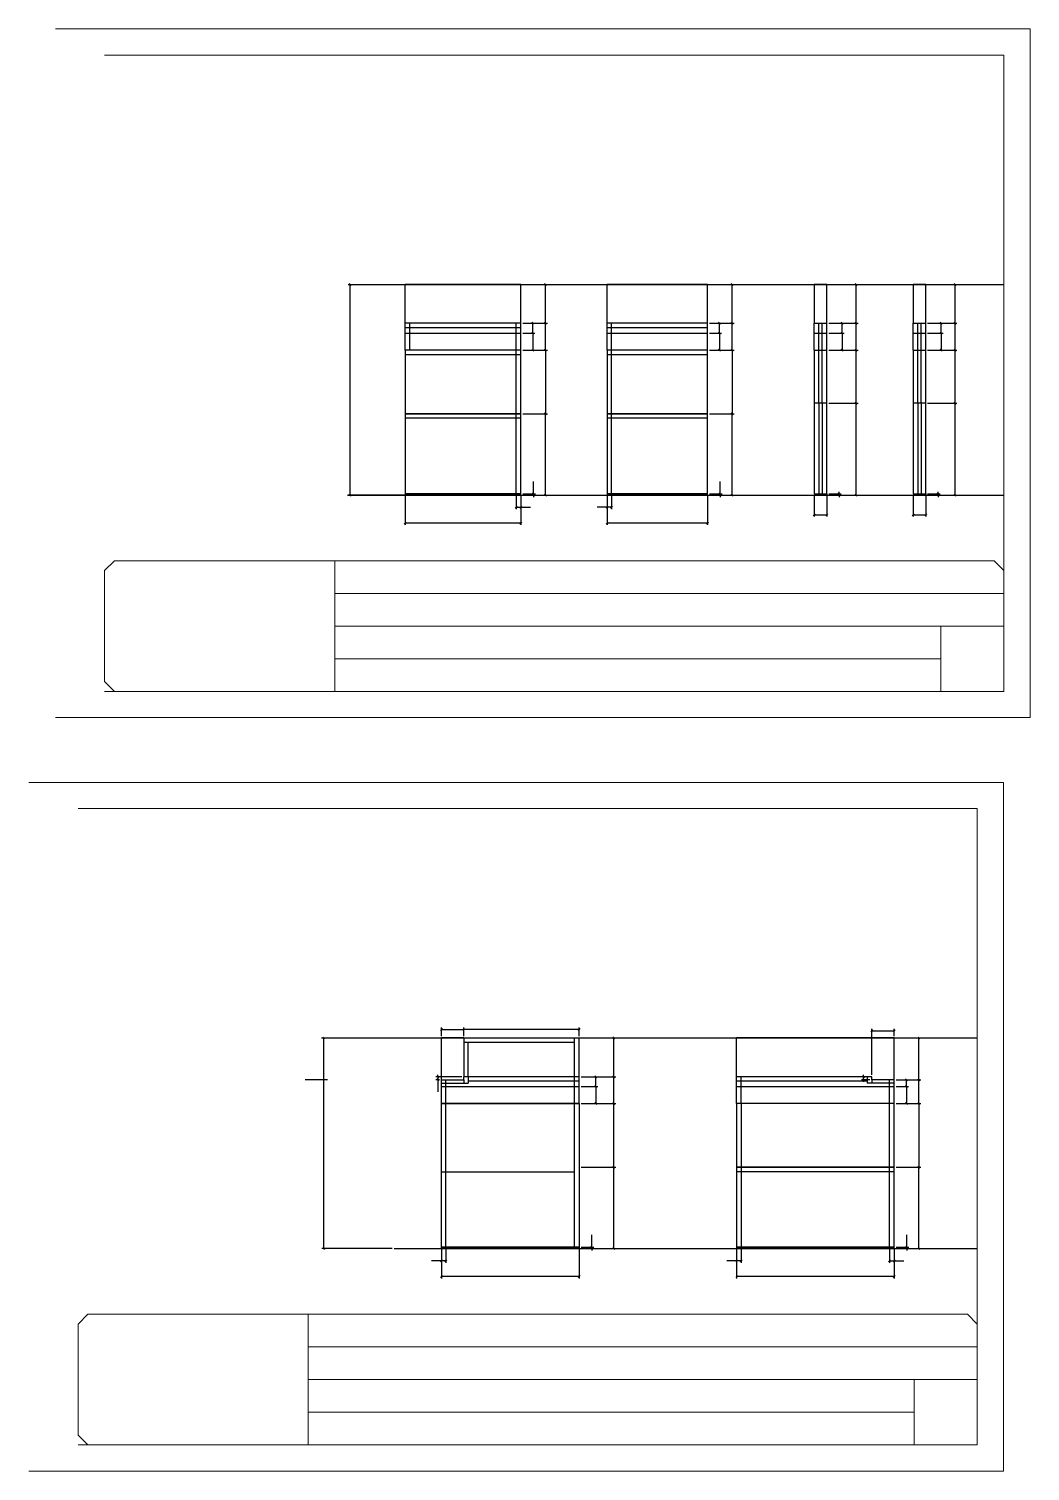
# Model space of a CAD drawing. Header units: metres. Extents: x 2743 to 9023, y 3809 to 6007.
# Drawn here: x 7498 to 9023, y 3809 to 6007 of the extents above; entities that cross this region are included whole.
import ezdxf

# ---------------------------------------------------------------- set-up
doc = ezdxf.new("R2010")
doc.units = ezdxf.units.M
for name, color, linetype in [('COTA', 7, 'Continuous'), ('NIVEL 2° PAV.', 7, 'Continuous'), ('Nível', 7, 'Continuous'), ('Painéis', 7, 'Continuous'), ('SARR_2.2x7', 7, 'Continuous'), ('SARRAFO DE PRESSAO', 7, 'Continuous')]:
    doc.layers.add(name, color=color, linetype=linetype)

msp = doc.modelspace()

# ---------------------------------------------------------------- linework, layer by layer
at = {"layer": 'COTA', "color": 241, "lineweight": 25}
for p, q in [((8247.2, 5617.4), (8071.2, 5617.4)), ((8071.2, 5558.4), (8071.2, 5617.4)), ((8247.2, 5558.4), (8247.2, 5617.4)), ((8531.6, 5617.4), (8378.6, 5617.4)), ((8378.6, 5558.4), (8378.6, 5617.4)), ((8531.6, 5558.4), (8531.6, 5617.4)), ((8126.2, 4404.8), (8126.2, 4468.8)), ((8160.2, 4468.8), (8126.2, 4468.8)), ((8816.1, 4468.8), (8576.1, 4468.8)), ((8576.1, 4409.8), (8576.1, 4468.8)), ((8816.1, 4404.8), (8816.1, 4468.8))]:
    msp.add_line(p, q, dxfattribs=at)
at = {"layer": 'COTA', "color": 4, "lineweight": 25}
for p, q in [((8250.2, 5617.4), (8288, 5617.4)), ((8285, 5558.4), (8285, 5617.4)), ((8534.6, 5617.4), (8572.4, 5617.4)), ((8569.4, 5558.4), (8569.4, 5617.4)), ((8716.3, 5617.4), (8761, 5617.4)), ((8758, 5558.4), (8758, 5617.4)), ((8867.1, 5617.4), (8911.8, 5617.4)), ((8908.8, 5558.4), (8908.8, 5617.4)), ((8250.2, 5558.4), (8288, 5558.4)), ((8534.6, 5558.4), (8572.4, 5558.4)), ((8716.3, 5558.4), (8761, 5558.4)), ((8867.1, 5558.4), (8911.8, 5558.4)), ((8250.2, 5517.4), (8288, 5517.4)), ((8285, 5517.4), (8285, 5420.4)), ((8534.6, 5517.4), (8572.4, 5517.4)), ((8569.4, 5517.4), (8569.4, 5420.4)), ((8716.3, 5517.4), (8761, 5517.4)), ((8758, 5436.4), (8758, 5517.4)), ((8867.1, 5517.4), (8911.8, 5517.4)), ((8908.8, 5436.4), (8908.8, 5517.4)), ((8716.3, 5436.4), (8761, 5436.4)), ((8716.3, 5436.4), (8761, 5436.4)), ((8758, 5296.4), (8758, 5436.4)), ((8867.1, 5436.4), (8911.8, 5436.4)), ((8867.1, 5436.4), (8911.8, 5436.4)), ((8908.8, 5296.4), (8908.8, 5436.4)), ((8250.2, 5420.4), (8288, 5420.4)), ((8250.2, 5420.4), (8288, 5420.4)), ((8285, 5296.4), (8285, 5420.4)), ((8534.6, 5420.4), (8572.4, 5420.4)), ((8534.6, 5420.4), (8572.4, 5420.4)), ((8569.4, 5296.4), (8569.4, 5420.4)), ((8266.4, 5298.4), (8266.4, 5317.2)), ((8550.8, 5298.4), (8550.8, 5317.2)), ((8732.2, 5298.4), (8732.2, 5301.4)), ((8883, 5298.4), (8883, 5301.4)), ((8071.2, 5295.4), (8071.2, 5250.8)), ((8240.2, 5295.4), (8240.2, 5274.9)), ((8240.2, 5277.9), (8247.2, 5277.9)), ((8247.2, 5295.4), (8247.2, 5250.8)), ((8247.2, 5293.4), (8247.2, 5274.9)), ((8247.2, 5277.9), (8261.9, 5277.9)), ((8250.2, 5298.4), (8269.4, 5298.4)), ((8250.2, 5296.4), (8269.4, 5296.4)), ((8250.2, 5296.4), (8288, 5296.4)), ((8266.4, 5296.4), (8266.4, 5298.4)), ((8266.4, 5296.4), (8266.4, 5293.4)), ((8378.6, 5277.9), (8363.8, 5277.9)), ((8378.6, 5295.4), (8378.6, 5250.8)), ((8378.6, 5293.4), (8378.6, 5274.9)), ((8385.6, 5277.9), (8378.6, 5277.9)), ((8385.6, 5295.4), (8385.6, 5274.9)), ((8531.6, 5295.4), (8531.6, 5250.8)), ((8534.6, 5298.4), (8553.8, 5298.4)), ((8534.6, 5296.4), (8553.8, 5296.4)), ((8534.6, 5296.4), (8572.4, 5296.4)), ((8550.8, 5296.4), (8550.8, 5298.4)), ((8550.8, 5296.4), (8550.8, 5293.4)), ((8694.3, 5295.4), (8694.3, 5263.5)), ((8713.3, 5295.4), (8713.3, 5263.5)), ((8716.3, 5298.4), (8735.2, 5298.4)), ((8716.3, 5296.4), (8735.2, 5296.4)), ((8716.3, 5296.4), (8761, 5296.4)), ((8732.2, 5296.4), (8732.2, 5298.4)), ((8732.2, 5296.4), (8732.2, 5293.4)), ((8845.1, 5295.4), (8845.1, 5263.5)), ((8864.1, 5295.4), (8864.1, 5263.5)), ((8867.1, 5298.4), (8886, 5298.4)), ((8867.1, 5296.4), (8886, 5296.4)), ((8867.1, 5296.4), (8911.8, 5296.4)), ((8883, 5296.4), (8883, 5298.4)), ((8883, 5296.4), (8883, 5293.4)), ((8694.3, 5266.5), (8713.3, 5266.5)), ((8845.1, 5266.5), (8864.1, 5266.5)), ((8247.2, 5253.8), (8071.2, 5253.8)), ((8531.6, 5253.8), (8378.6, 5253.8)), ((8126.2, 4471.8), (8126.2, 4484.9)), ((8126.2, 4481.9), (8160.2, 4481.9)), ((8160.2, 4471.8), (8160.2, 4484.9)), ((8160.2, 4471.8), (8160.2, 4484.9)), ((8336.2, 4481.9), (8160.2, 4481.9)), ((8336.2, 4471.8), (8336.2, 4484.9)), ((8339.2, 4468.8), (8392, 4468.8)), ((8389, 4409.8), (8389, 4468.8)), ((8819.1, 4468.8), (8856.9, 4468.8)), ((8853.9, 4404.8), (8853.9, 4468.8)), ((8339.2, 4409.8), (8392, 4409.8)), ((8819.1, 4404.8), (8856.9, 4404.8)), ((8339.2, 4368.8), (8392, 4368.8)), ((8389, 4271.8), (8389, 4368.8)), ((8819.1, 4368.8), (8856.9, 4368.8)), ((8853.9, 4368.8), (8853.9, 4271.8)), ((8339.2, 4271.8), (8392, 4271.8)), ((8339.2, 4271.8), (8392, 4271.8)), ((8389, 4147.8), (8389, 4271.8)), ((8819.1, 4271.8), (8856.9, 4271.8)), ((8819.1, 4271.8), (8856.9, 4271.8)), ((8853.9, 4147.8), (8853.9, 4271.8)), ((8355.4, 4149.8), (8355.4, 4168.6)), ((8835.3, 4149.8), (8835.3, 4168.6)), ((8126.2, 4146.8), (8126.2, 4102.2)), ((8126.2, 4144.8), (8126.2, 4126.3)), ((8133.2, 4146.8), (8133.2, 4126.3)), ((8336.2, 4146.8), (8336.2, 4102.2)), ((8339.2, 4149.8), (8358.4, 4149.8)), ((8339.2, 4147.8), (8358.4, 4147.8)), ((8339.2, 4147.8), (8392, 4147.8)), ((8355.4, 4147.8), (8355.4, 4149.8)), ((8355.4, 4147.8), (8355.4, 4144.8)), ((8576.1, 4146.8), (8576.1, 4102.2)), ((8576.1, 4144.8), (8576.1, 4126.3)), ((8583.1, 4146.8), (8583.1, 4126.3)), ((8809.1, 4146.8), (8809.1, 4126.3)), ((8816.1, 4146.8), (8816.1, 4102.2)), ((8816.1, 4144.8), (8816.1, 4126.3)), ((8819.1, 4149.8), (8838.3, 4149.8)), ((8819.1, 4147.8), (8838.3, 4147.8)), ((8819.1, 4147.8), (8856.9, 4147.8)), ((8835.3, 4147.8), (8835.3, 4149.8)), ((8835.3, 4147.8), (8835.3, 4144.8)), ((8126.2, 4129.3), (8111.4, 4129.3)), ((8133.2, 4129.3), (8126.2, 4129.3)), ((8576.1, 4129.3), (8561.3, 4129.3)), ((8583.1, 4129.3), (8576.1, 4129.3)), ((8809.1, 4129.3), (8816.1, 4129.3)), ((8816.1, 4129.3), (8830.8, 4129.3)), ((8336.2, 4105.2), (8126.2, 4105.2)), ((8816.1, 4105.2), (8576.1, 4105.2))]:
    msp.add_line(p, q, dxfattribs=at)
at = {"layer": 'COTA', "color": 0, "lineweight": 25}
for p, q in [((8286.5, 5615.9), (8283.5, 5618.9)), ((8570.9, 5615.9), (8567.9, 5618.9)), ((8759.5, 5615.9), (8756.5, 5618.9)), ((8910.3, 5615.9), (8907.3, 5618.9)), ((8283.5, 5559.9), (8286.5, 5556.9)), ((8567.9, 5559.9), (8570.9, 5556.9)), ((8756.5, 5559.9), (8759.5, 5556.9)), ((8907.3, 5559.9), (8910.3, 5556.9)), ((8286.5, 5515.9), (8283.5, 5518.9)), ((8570.9, 5515.9), (8567.9, 5518.9)), ((8759.5, 5515.9), (8756.5, 5518.9)), ((8910.3, 5515.9), (8907.3, 5518.9)), ((8759.5, 5434.9), (8756.5, 5437.9)), ((8756.5, 5437.9), (8759.5, 5434.9)), ((8910.3, 5434.9), (8907.3, 5437.9)), ((8907.3, 5437.9), (8910.3, 5434.9)), ((8286.5, 5418.9), (8283.5, 5421.9)), ((8283.5, 5421.9), (8286.5, 5418.9)), ((8570.9, 5418.9), (8567.9, 5421.9)), ((8567.9, 5421.9), (8570.9, 5418.9)), ((8264.9, 5299.9), (8267.9, 5296.9)), ((8549.3, 5299.9), (8552.3, 5296.9)), ((8730.7, 5299.9), (8733.7, 5296.9)), ((8881.5, 5299.9), (8884.5, 5296.9)), ((8241.7, 5279.4), (8238.7, 5276.4)), ((8245.7, 5276.4), (8248.7, 5279.4)), ((8267.9, 5294.9), (8264.9, 5297.9)), ((8283.5, 5297.9), (8286.5, 5294.9)), ((8380.1, 5279.4), (8377.1, 5276.4)), ((8384.1, 5276.4), (8387.1, 5279.4)), ((8552.3, 5294.9), (8549.3, 5297.9)), ((8567.9, 5297.9), (8570.9, 5294.9)), ((8733.7, 5294.9), (8730.7, 5297.9)), ((8756.5, 5297.9), (8759.5, 5294.9)), ((8884.5, 5294.9), (8881.5, 5297.9)), ((8907.3, 5297.9), (8910.3, 5294.9)), ((8072.7, 5255.3), (8069.7, 5252.3)), ((8245.7, 5252.3), (8248.7, 5255.3)), ((8380.1, 5255.3), (8377.1, 5252.3)), ((8530.1, 5252.3), (8533.1, 5255.3)), ((8695.8, 5268), (8692.8, 5265)), ((8711.8, 5265), (8714.8, 5268)), ((8846.6, 5268), (8843.6, 5265)), ((8862.6, 5265), (8865.6, 5268)), ((8127.7, 4483.4), (8124.7, 4480.4)), ((8161.7, 4483.4), (8158.7, 4480.4)), ((8158.7, 4480.4), (8161.7, 4483.4)), ((8334.7, 4480.4), (8337.7, 4483.4)), ((8390.5, 4467.3), (8387.5, 4470.3)), ((8855.4, 4467.3), (8852.4, 4470.3)), ((8387.5, 4411.3), (8390.5, 4408.3)), ((8852.4, 4406.3), (8855.4, 4403.3)), ((8390.5, 4367.3), (8387.5, 4370.3)), ((8855.4, 4367.3), (8852.4, 4370.3)), ((8390.5, 4270.3), (8387.5, 4273.3)), ((8387.5, 4273.3), (8390.5, 4270.3)), ((8855.4, 4270.3), (8852.4, 4273.3)), ((8852.4, 4273.3), (8855.4, 4270.3)), ((8353.9, 4151.3), (8356.9, 4148.3)), ((8356.9, 4146.3), (8353.9, 4149.3)), ((8387.5, 4149.3), (8390.5, 4146.3)), ((8833.8, 4151.3), (8836.8, 4148.3)), ((8836.8, 4146.3), (8833.8, 4149.3)), ((8852.4, 4149.3), (8855.4, 4146.3)), ((8127.7, 4130.8), (8124.7, 4127.8)), ((8131.7, 4127.8), (8134.7, 4130.8)), ((8577.6, 4130.8), (8574.6, 4127.8)), ((8581.6, 4127.8), (8584.6, 4130.8)), ((8810.6, 4130.8), (8807.6, 4127.8)), ((8814.6, 4127.8), (8817.6, 4130.8)), ((8127.7, 4106.7), (8124.7, 4103.7)), ((8334.7, 4103.7), (8337.7, 4106.7)), ((8577.6, 4106.7), (8574.6, 4103.7)), ((8814.6, 4103.7), (8817.6, 4106.7))]:
    msp.add_line(p, q, dxfattribs=at)
at = {"layer": 'COTA', "color": 241, "lineweight": 25}
for points in [[(8713.3, 5558.4), (8713.3, 5617.4), (8694.3, 5617.4), (8694.3, 5558.4)], [(8864.1, 5558.4), (8864.1, 5617.4), (8845.1, 5617.4), (8845.1, 5558.4)]]:
    msp.add_lwpolyline(points, dxfattribs=at)
at = {"layer": 'NIVEL 2° PAV.', "color": 4, "lineweight": 25}
for p, q in [((7984.2, 5617.4), (7990.4, 5617.4)), ((7987.4, 5296.4), (7987.4, 5617.4)), ((8091.9, 5296.4), (7984.4, 5296.4)), ((7943.7, 4468.8), (7949.9, 4468.8)), ((7946.9, 4147.8), (7946.9, 4468.8)), ((8051.4, 4147.8), (7943.9, 4147.8))]:
    msp.add_line(p, q, dxfattribs=at)
at = {"layer": 'NIVEL 2° PAV.', "color": 0, "lineweight": 25}
for p, q in [((7988.9, 5615.9), (7985.9, 5618.9)), ((7985.9, 5297.9), (7988.9, 5294.9)), ((7948.4, 4467.3), (7945.4, 4470.3)), ((7945.4, 4149.3), (7948.4, 4146.3))]:
    msp.add_line(p, q, dxfattribs=at)
at = {"layer": 'Nível', "color": 4, "lineweight": 25}
for p, q in [((7990.4, 5617.4), (8983.2, 5617.4)), ((7983, 5296.4), (8983.2, 5296.4)), ((7949.9, 4468.8), (8942.7, 4468.8)), ((8054.2, 4147.8), (8942.7, 4147.8))]:
    msp.add_line(p, q, dxfattribs=at)
at = {"layer": 'Painéis', "color": 200, "lineweight": 25}
for p, q in [((8071.2, 5517.4), (8071.2, 5558.4)), ((8247.2, 5558.4), (8071.2, 5558.4)), ((8071.2, 5543.4), (8247.2, 5543.4)), ((8247.2, 5517.4), (8247.2, 5558.4)), ((8531.6, 5558.4), (8378.6, 5558.4)), ((8378.6, 5517.4), (8378.6, 5558.4)), ((8378.6, 5543.4), (8531.6, 5543.4)), ((8531.6, 5517.4), (8531.6, 5558.4)), ((8694.3, 5558.4), (8713.3, 5558.4)), ((8694.3, 5517.4), (8694.3, 5558.4)), ((8694.3, 5543.4), (8713.3, 5543.4)), ((8713.3, 5517.4), (8713.3, 5558.4)), ((8845.1, 5558.4), (8864.1, 5558.4)), ((8845.1, 5517.4), (8845.1, 5558.4)), ((8845.1, 5543.4), (8864.1, 5543.4)), ((8864.1, 5517.4), (8864.1, 5558.4)), ((8071.2, 5517.4), (8071.2, 5420.4)), ((8247.2, 5517.4), (8071.2, 5517.4)), ((8247.2, 5420.4), (8247.2, 5517.4)), ((8378.6, 5517.4), (8378.6, 5420.4)), ((8531.6, 5517.4), (8378.6, 5517.4)), ((8531.6, 5420.4), (8531.6, 5517.4)), ((8694.3, 5517.4), (8694.3, 5298.4)), ((8694.3, 5517.4), (8713.3, 5517.4)), ((8713.3, 5298.4), (8713.3, 5517.4)), ((8845.1, 5517.4), (8845.1, 5436.4)), ((8845.1, 5517.4), (8864.1, 5517.4)), ((8864.1, 5436.4), (8864.1, 5517.4)), ((8713.3, 5436.4), (8694.3, 5436.4)), ((8845.1, 5436.4), (8845.1, 5298.4)), ((8864.1, 5436.4), (8845.1, 5436.4)), ((8864.1, 5298.4), (8864.1, 5436.4)), ((8071.2, 5420.4), (8071.2, 5296.4)), ((8071.2, 5420.4), (8247.2, 5420.4)), ((8247.2, 5420.4), (8071.2, 5420.4)), ((8247.2, 5296.4), (8247.2, 5420.4)), ((8378.6, 5420.4), (8378.6, 5296.4)), ((8378.6, 5420.4), (8531.6, 5420.4)), ((8531.6, 5420.4), (8378.6, 5420.4)), ((8531.6, 5296.4), (8531.6, 5420.4)), ((8071.2, 5298.4), (8247.2, 5298.4)), ((8378.6, 5298.4), (8531.6, 5298.4)), ((8694.3, 5298.4), (8713.3, 5298.4)), ((8845.1, 5298.4), (8864.1, 5298.4)), ((8160.2, 4468.8), (8336.2, 4468.8)), ((8160.2, 4468.8), (8160.2, 4409.8)), ((8336.2, 4409.8), (8336.2, 4468.8)), ((7952.9, 4404.8), (7918.9, 4404.8)), ((8126.2, 4368.8), (8126.2, 4404.8)), ((8126.2, 4404.8), (8160.2, 4404.8)), ((8336.2, 4409.8), (8160.2, 4409.8)), ((8160.2, 4404.8), (8160.2, 4409.8)), ((8336.2, 4368.8), (8336.2, 4409.8)), ((8782.1, 4409.8), (8576.1, 4409.8)), ((8576.1, 4368.8), (8576.1, 4409.8)), ((8782.1, 4404.8), (8782.1, 4409.8)), ((8816.1, 4404.8), (8782.1, 4404.8)), ((8816.1, 4368.8), (8816.1, 4404.8)), ((8126.2, 4394.8), (8336.2, 4394.8)), ((8576.1, 4394.8), (8816.1, 4394.8)), ((8336.2, 4368.8), (8126.2, 4368.8)), ((8126.2, 4368.8), (8336.2, 4368.8)), ((8126.2, 4271.8), (8126.2, 4368.8)), ((8336.2, 4368.8), (8126.2, 4368.8)), ((8336.2, 4368.8), (8336.2, 4271.8)), ((8576.1, 4368.8), (8576.1, 4271.8)), ((8816.1, 4368.8), (8576.1, 4368.8)), ((8816.1, 4271.8), (8816.1, 4368.8)), ((8126.2, 4147.8), (8126.2, 4271.8)), ((8336.2, 4271.8), (8336.2, 4147.8)), ((8576.1, 4271.8), (8576.1, 4147.8)), ((8576.1, 4271.8), (8816.1, 4271.8)), ((8816.1, 4271.8), (8576.1, 4271.8)), ((8816.1, 4147.8), (8816.1, 4271.8)), ((8336.2, 4149.8), (8126.2, 4149.8)), ((8576.1, 4149.8), (8816.1, 4149.8))]:
    msp.add_line(p, q, dxfattribs=at)
at = {"layer": 'Painéis', "color": 4, "lineweight": 25}
for p, q in [((8250.2, 5558.4), (8288, 5558.4)), ((8250.2, 5558.4), (8268.8, 5558.4)), ((8250.2, 5543.4), (8268.8, 5543.4)), ((8250.2, 5543.4), (8268.8, 5543.4)), ((8265.8, 5543.4), (8265.8, 5558.4)), ((8265.8, 5543.4), (8265.8, 5517.4)), ((8285, 5517.4), (8285, 5558.4)), ((8534.6, 5558.4), (8572.4, 5558.4)), ((8534.6, 5558.4), (8553.1, 5558.4)), ((8534.6, 5543.4), (8553.1, 5543.4)), ((8534.6, 5543.4), (8553.1, 5543.4)), ((8550.1, 5543.4), (8550.1, 5558.4)), ((8550.1, 5543.4), (8550.1, 5517.4)), ((8569.4, 5517.4), (8569.4, 5558.4)), ((8716.3, 5558.4), (8761, 5558.4)), ((8716.3, 5558.4), (8739.7, 5558.4)), ((8716.3, 5543.4), (8739.7, 5543.4)), ((8716.3, 5543.4), (8739.7, 5543.4)), ((8736.7, 5543.4), (8736.7, 5558.4)), ((8736.7, 5543.4), (8736.7, 5517.4)), ((8758, 5517.4), (8758, 5558.4)), ((8867.1, 5558.4), (8911.8, 5558.4)), ((8867.1, 5558.4), (8890.5, 5558.4)), ((8867.1, 5543.4), (8890.5, 5543.4)), ((8867.1, 5543.4), (8890.5, 5543.4)), ((8887.5, 5543.4), (8887.5, 5558.4)), ((8887.5, 5543.4), (8887.5, 5517.4)), ((8908.8, 5517.4), (8908.8, 5558.4)), ((8250.2, 5517.4), (8288, 5517.4)), ((8250.2, 5517.4), (8268.8, 5517.4)), ((8534.6, 5517.4), (8572.4, 5517.4)), ((8534.6, 5517.4), (8553.1, 5517.4)), ((8716.3, 5517.4), (8761, 5517.4)), ((8716.3, 5517.4), (8739.7, 5517.4)), ((8867.1, 5517.4), (8911.8, 5517.4)), ((8867.1, 5517.4), (8890.5, 5517.4)), ((8782.1, 4412.8), (8782.1, 4482.8)), ((8782.1, 4479.8), (8816.1, 4479.8)), ((8816.1, 4471.8), (8816.1, 4482.8)), ((8157.2, 4409.8), (8117.9, 4409.8)), ((8123.2, 4404.8), (8117.9, 4404.8)), ((8120.9, 4409.8), (8120.9, 4412.8)), ((8120.9, 4409.8), (8120.9, 4404.8)), ((8120.9, 4404.8), (8120.9, 4386.7)), ((8339.2, 4409.8), (8392, 4409.8)), ((8339.2, 4409.8), (8364.5, 4409.8)), ((8361.5, 4394.8), (8361.5, 4409.8)), ((8389, 4368.8), (8389, 4409.8)), ((8779.1, 4409.8), (8766.3, 4409.8)), ((8779.1, 4404.8), (8766.3, 4404.8)), ((8769.3, 4409.8), (8769.3, 4412.8)), ((8769.3, 4404.8), (8769.3, 4409.8)), ((8769.3, 4404.8), (8769.3, 4401.8)), ((8819.1, 4404.8), (8856.9, 4404.8)), ((8819.1, 4404.8), (8837.7, 4404.8)), ((8834.7, 4394.8), (8834.7, 4404.8)), ((8853.9, 4368.8), (8853.9, 4404.8)), ((8339.2, 4394.8), (8364.5, 4394.8)), ((8339.2, 4394.8), (8364.5, 4394.8)), ((8361.5, 4394.8), (8361.5, 4368.8)), ((8819.1, 4394.8), (8837.7, 4394.8)), ((8819.1, 4394.8), (8837.7, 4394.8)), ((8834.7, 4394.8), (8834.7, 4368.8)), ((8339.2, 4368.8), (8392, 4368.8)), ((8339.2, 4368.8), (8364.5, 4368.8)), ((8819.1, 4368.8), (8856.9, 4368.8)), ((8819.1, 4368.8), (8837.7, 4368.8))]:
    msp.add_line(p, q, dxfattribs=at)
at = {"layer": 'Painéis', "color": 0, "lineweight": 25}
for p, q in [((8267.3, 5556.9), (8264.3, 5559.9)), ((8267.3, 5541.9), (8264.3, 5544.9)), ((8264.3, 5544.9), (8267.3, 5541.9)), ((8286.5, 5556.9), (8283.5, 5559.9)), ((8551.6, 5556.9), (8548.6, 5559.9)), ((8551.6, 5541.9), (8548.6, 5544.9)), ((8548.6, 5544.9), (8551.6, 5541.9)), ((8570.9, 5556.9), (8567.9, 5559.9)), ((8738.2, 5556.9), (8735.2, 5559.9)), ((8738.2, 5541.9), (8735.2, 5544.9)), ((8735.2, 5544.9), (8738.2, 5541.9)), ((8759.5, 5556.9), (8756.5, 5559.9)), ((8889, 5556.9), (8886, 5559.9)), ((8889, 5541.9), (8886, 5544.9)), ((8886, 5544.9), (8889, 5541.9)), ((8910.3, 5556.9), (8907.3, 5559.9)), ((8264.3, 5518.9), (8267.3, 5515.9)), ((8283.5, 5518.9), (8286.5, 5515.9)), ((8548.6, 5518.9), (8551.6, 5515.9)), ((8567.9, 5518.9), (8570.9, 5515.9)), ((8735.2, 5518.9), (8738.2, 5515.9)), ((8756.5, 5518.9), (8759.5, 5515.9)), ((8886, 5518.9), (8889, 5515.9)), ((8907.3, 5518.9), (8910.3, 5515.9)), ((8783.6, 4481.3), (8780.6, 4478.3)), ((8814.6, 4478.3), (8817.6, 4481.3)), ((8119.4, 4411.3), (8122.4, 4408.3)), ((8122.4, 4403.3), (8119.4, 4406.3)), ((8363, 4408.3), (8360, 4411.3)), ((8390.5, 4408.3), (8387.5, 4411.3)), ((8767.8, 4411.3), (8770.8, 4408.3)), ((8770.8, 4403.3), (8767.8, 4406.3)), ((8836.2, 4403.3), (8833.2, 4406.3)), ((8855.4, 4403.3), (8852.4, 4406.3)), ((8363, 4393.3), (8360, 4396.3)), ((8360, 4396.3), (8363, 4393.3)), ((8836.2, 4393.3), (8833.2, 4396.3)), ((8833.2, 4396.3), (8836.2, 4393.3)), ((8360, 4370.3), (8363, 4367.3)), ((8387.5, 4370.3), (8390.5, 4367.3)), ((8833.2, 4370.3), (8836.2, 4367.3)), ((8852.4, 4370.3), (8855.4, 4367.3))]:
    msp.add_line(p, q, dxfattribs=at)
at = {"layer": 'Painéis', "color": 200, "lineweight": 25}
for points in [[(8247.2, 5298.4), (8071.2, 5298.4), (8071.2, 5296.4), (8247.2, 5296.4)], [(8531.6, 5298.4), (8378.6, 5298.4), (8378.6, 5296.4), (8531.6, 5296.4)], [(8694.3, 5298.4), (8713.3, 5298.4), (8713.3, 5296.4), (8694.3, 5296.4)], [(8845.1, 5298.4), (8864.1, 5298.4), (8864.1, 5296.4), (8845.1, 5296.4)], [(8126.2, 4149.8), (8336.2, 4149.8), (8336.2, 4147.8), (8126.2, 4147.8)], [(8816.1, 4149.8), (8576.1, 4149.8), (8576.1, 4147.8), (8816.1, 4147.8)]]:
    msp.add_lwpolyline(points, dxfattribs=at)
at = {"layer": 'SARR_2.2x7', "color": 40, "lineweight": 25}
for p, q in [((8247.2, 5551.4), (8071.2, 5551.4)), ((8078.2, 5517.4), (8078.2, 5558.4)), ((8240.2, 5517.4), (8240.2, 5558.4)), ((8531.6, 5551.4), (8378.6, 5551.4)), ((8385.6, 5517.4), (8385.6, 5558.4)), ((8701.3, 5517.4), (8701.3, 5558.4)), ((8706.2, 5517.4), (8706.2, 5558.4)), ((8852.1, 5517.4), (8852.1, 5558.4)), ((8857, 5517.4), (8857, 5558.4)), ((8247.2, 5510.4), (8071.2, 5510.4)), ((8240.2, 5420.4), (8240.2, 5517.4)), ((8531.6, 5510.4), (8378.6, 5510.4)), ((8385.6, 5420.4), (8385.6, 5517.4)), ((8701.3, 5436.4), (8701.3, 5517.4)), ((8706.3, 5436.4), (8706.3, 5517.4)), ((8852.1, 5436.4), (8852.1, 5517.4)), ((8857.1, 5436.4), (8857.1, 5517.4)), ((8701.3, 5436.4), (8701.3, 5298.4)), ((8706.3, 5436.4), (8706.3, 5298.4)), ((8852.1, 5436.4), (8852.1, 5298.4)), ((8857.1, 5436.4), (8857.1, 5298.4)), ((8247.2, 5413.4), (8071.2, 5413.4)), ((8240.2, 5298.4), (8240.2, 5420.4)), ((8531.6, 5413.4), (8378.6, 5413.4)), ((8385.6, 5298.4), (8385.6, 5420.4)), ((8329.2, 4409.8), (8329.2, 4468.8)), ((8329.2, 4461.8), (8160.2, 4461.8)), ((8167.2, 4409.8), (8167.2, 4461.8)), ((8126.2, 4399.8), (8160.2, 4399.8)), ((8133.2, 4368.8), (8133.2, 4404.8)), ((8160.2, 4404.8), (8160.2, 4399.8)), ((8160.2, 4399.8), (8167.2, 4399.8)), ((8167.2, 4409.8), (8167.2, 4399.8)), ((8336.2, 4402.8), (8167.2, 4402.8)), ((8329.2, 4368.8), (8329.2, 4409.8)), ((8775.1, 4402.8), (8576.1, 4402.8)), ((8583.1, 4368.8), (8583.1, 4409.8)), ((8775.1, 4409.8), (8775.1, 4399.8)), ((8782.1, 4399.8), (8775.1, 4399.8)), ((8782.1, 4404.8), (8782.1, 4399.8)), ((8816.1, 4399.8), (8782.1, 4399.8)), ((8809.1, 4368.8), (8809.1, 4404.8)), ((8133.2, 4271.8), (8133.2, 4368.8)), ((8329.2, 4271.8), (8329.2, 4368.8)), ((8583.1, 4368.8), (8583.1, 4271.8)), ((8809.1, 4271.8), (8809.1, 4368.8)), ((8133.2, 4149.8), (8133.2, 4271.8)), ((8329.2, 4149.8), (8329.2, 4271.8)), ((8583.1, 4271.8), (8583.1, 4147.8)), ((8809.1, 4149.8), (8809.1, 4271.8)), ((8126.2, 4264.8), (8329.2, 4264.8)), ((8816.1, 4264.8), (8576.1, 4264.8))]:
    msp.add_line(p, q, dxfattribs=at)
at = {"layer": 'SARRAFO DE PRESSAO', "color": 30, "lineweight": 9}
for p, q in [((7963.8, 4997.1), (7963.8, 5196.3)), ((7963.8, 5146.5), (8983.2, 5146.5)), ((7963.8, 5096.7), (8887.2, 5096.7)), ((8983.2, 5096.7), (8887.2, 5096.7)), ((8887.2, 5096.7), (8887.2, 4997.1)), ((7963.8, 5046.9), (8887.2, 5046.9)), ((7923.3, 3848.5), (7923.3, 4047.8)), ((7923.3, 3997.9), (8942.7, 3997.9)), ((7923.3, 3948.1), (8846.7, 3948.1)), ((8942.7, 3948.1), (8846.7, 3948.1)), ((8846.7, 3948.1), (8846.7, 3848.5)), ((7923.3, 3898.3), (8846.7, 3898.3))]:
    msp.add_line(p, q, dxfattribs=at)
at = {"layer": 'SARRAFO DE PRESSAO', "color": 251, "lineweight": 9}
for points in [[(7538.2, 4957.1), (9023.2, 4957.1), (9023.2, 6007.1), (7538.2, 6007.1)], [(7497.7, 3808.5), (8982.7, 3808.5), (8982.7, 4858.5), (7497.7, 4858.5)]]:
    msp.add_lwpolyline(points, dxfattribs=at)
at = {"layer": 'SARRAFO DE PRESSAO', "color": 30, "lineweight": 9}
for points in [[(7613.2, 4997.1), (8983.2, 4997.1), (8983.2, 5967.1), (7613.2, 5967.1)], [(8983.2, 4997.1), (8983.2, 5181.3), (8968.2, 5196.3), (7628.2, 5196.3), (7613.2, 5181.3), (7613.2, 5012.1), (7628.2, 4997.1), (8983.2, 4997.1)], [(7572.7, 3848.5), (8942.7, 3848.5), (8942.7, 4818.5), (7572.7, 4818.5)], [(8942.7, 3848.5), (8942.7, 4032.8), (8927.7, 4047.8), (7587.7, 4047.8), (7572.7, 4032.8), (7572.7, 3863.5), (7587.7, 3848.5), (8942.7, 3848.5)]]:
    msp.add_lwpolyline(points, dxfattribs=at)

doc.saveas('drawing.dxf')
